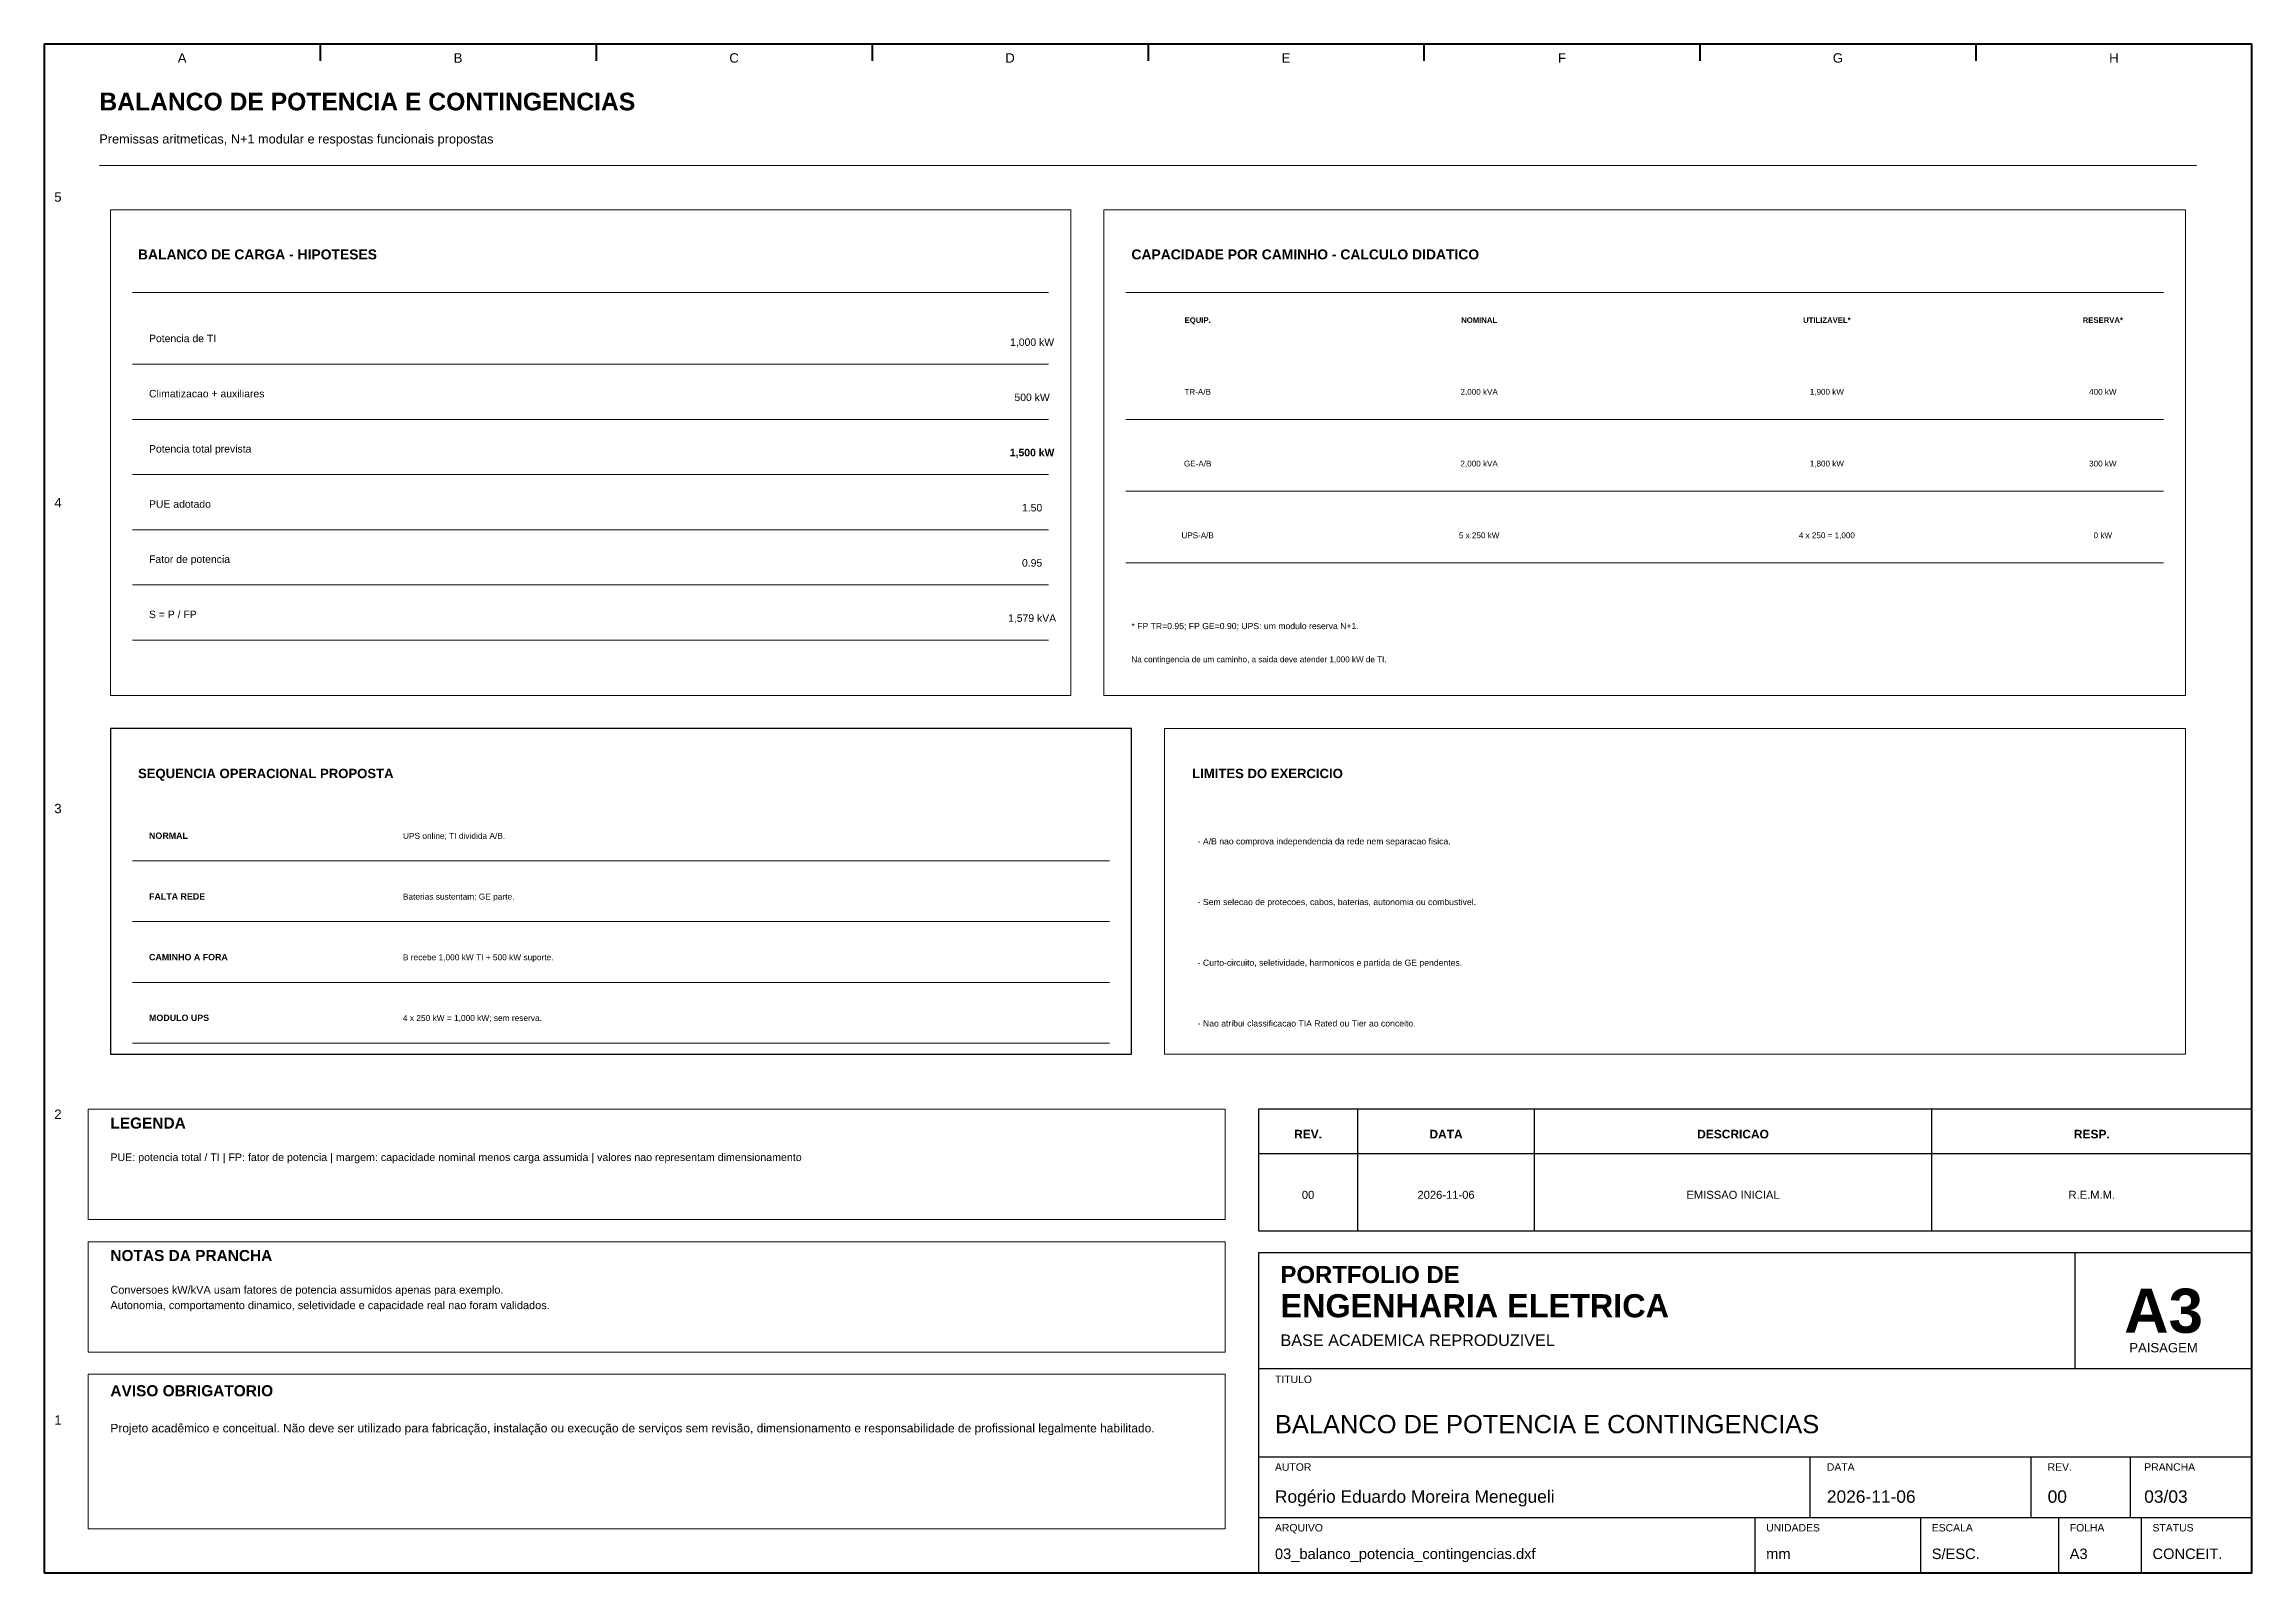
# Model space of a CAD drawing. Header units: millimetres. Extents: x 10 to 410, y 10 to 287.
import ezdxf
from ezdxf.enums import TextEntityAlignment as Align

# ---------------------------------------------------------------- set-up
doc = ezdxf.new("R2010")
doc.units = ezdxf.units.MM
for name, color, linetype, lineweight in [('00_MOLDURA', 7, 'CONTINUOUS', 50), ('01_CARIMBO', 7, 'CONTINUOUS', 25), ('02_TEXTO', 7, 'CONTINUOUS', 18), ('03_COTAS', 152, 'CONTINUOUS', 18), ('06_COMANDO', 94, 'CONTINUOUS', 25), ('07_INSTRUMENTACAO', 202, 'CONTINUOUS', 25), ('12_LEGENDA', 7, 'CONTINUOUS', 18), ('13_NOTAS', 7, 'CONTINUOUS', 18)]:
    doc.layers.add(name, color=color, linetype=linetype, lineweight=lineweight)
doc.styles.add('PORTFOLIO_TEXTO', font='arial.ttf')
doc.styles.add('PORTFOLIO_TITULO', font='arialbd.ttf', dxfattribs={"width": 0.92})

# ---------------------------------------------------------------- blocks, each defined once
blk = doc.blocks.new('CARIMBO_A3')
at = {"layer": '01_CARIMBO'}
for p, q in [((148, 37), (148, 58)), ((0, 37), (180, 37)), ((0, 21), (180, 21)), ((100, 10), (100, 21)), ((140, 10), (140, 21)), ((158, 10), (158, 21)), ((0, 10), (180, 10)), ((90, 0), (90, 10)), ((120, 0), (120, 10)), ((145, 0), (145, 10)), ((160, 0), (160, 10))]:
    blk.add_line(p, q, dxfattribs=at)
blk.add_lwpolyline([(0, 0), (180, 0), (180, 58), (0, 58)], close=True, dxfattribs=at)
at = {"layer": '01_CARIMBO', "style": 'PORTFOLIO_TEXTO'}
for s, p in [('TITULO', (3, 34.4)), ('AUTOR', (3, 18.5)), ('DATA', (103, 18.5)), ('REV.', (143, 18.5)), ('PRANCHA', (160.5, 18.5)), ('ARQUIVO', (3, 7.5)), ('UNIDADES', (92, 7.5)), ('ESCALA', (122, 7.5)), ('FOLHA', (147, 7.5)), ('STATUS', (162, 7.5))]:
    blk.add_text(s, height=1.35, dxfattribs=at).set_placement(p)
at = {"layer": '02_TEXTO'}
for s, height, style, p in [('PORTFOLIO DE', 3.1, 'PORTFOLIO_TITULO', (4, 52.5)), ('ENGENHARIA ELETRICA', 4.2, 'PORTFOLIO_TITULO', (4, 46.3)), ('BASE ACADEMICA REPRODUZIVEL', 2.1, 'PORTFOLIO_TEXTO', (4, 41.1))]:
    blk.add_text(s, height=height, dxfattribs=dict(at, style=style)).set_placement(p)
for s, height, style, p in [('A3', 8, 'PORTFOLIO_TITULO', (164, 47.5)), ('PAISAGEM', 1.7, 'PORTFOLIO_TEXTO', (164, 40.8))]:
    blk.add_text(s, height=height, dxfattribs=dict(at, style=style)).set_placement(p, align=Align.MIDDLE_CENTER)
at = {"layer": '02_TEXTO', "style": 'PORTFOLIO_TEXTO'}
for tag, p, height in [('TITULO', (3, 25.3), 3.3), ('AUTOR', (3, 12.7), 2.25), ('DATA', (103, 12.7), 2.25), ('REVISAO', (143, 12.7), 2.25), ('PRANCHA', (160.5, 12.7), 2.25), ('ARQUIVO', (3, 2.5), 1.9), ('UNIDADES', (92, 2.5), 1.9), ('ESCALA', (122, 2.5), 1.9), ('FOLHA', (147, 2.5), 1.9), ('STATUS', (162, 2.5), 1.9)]:
    blk.add_attdef(tag, p, '', height=height, dxfattribs=at)

msp = doc.modelspace()

# ---------------------------------------------------------------- linework, layer by layer
at = {"layer": '00_MOLDURA'}
for p, q in [((60, 287), (60, 284)), ((110, 287), (110, 284)), ((160, 287), (160, 284)), ((210, 287), (210, 284)), ((260, 287), (260, 284)), ((310, 287), (310, 284)), ((360, 287), (360, 284))]:
    msp.add_line(p, q, dxfattribs=at)
msp.add_lwpolyline([(10, 10), (410, 10), (410, 287), (10, 287)], close=True, dxfattribs=at)
at = {"layer": '01_CARIMBO'}
for p, q in [((248, 72), (248, 94)), ((280, 72), (280, 94)), ((352, 72), (352, 94)), ((230, 86), (410, 86))]:
    msp.add_line(p, q, dxfattribs=at)
msp.add_lwpolyline([(230, 72), (410, 72), (410, 94), (230, 94)], close=True, dxfattribs=at)
at = {"layer": '03_COTAS'}
for p, q in [((20, 265), (400, 265)), ((26, 229), (192, 229)), ((26, 219), (192, 219)), ((206, 219), (394, 219)), ((26, 209), (192, 209)), ((206, 206), (394, 206)), ((26, 199), (192, 199)), ((206, 193), (394, 193)), ((26, 189), (192, 189)), ((26, 179), (192, 179)), ((26, 139), (203, 139)), ((26, 128), (203, 128)), ((26, 117), (203, 117)), ((26, 106), (203, 106))]:
    msp.add_line(p, q, dxfattribs=at)
at = {"layer": '07_INSTRUMENTACAO'}
msp.add_lwpolyline([(22, 104), (207, 104), (207, 163), (22, 163)], close=True, dxfattribs=at)
at = {"layer": '12_LEGENDA'}
for p, q in [((26, 242), (192, 242)), ((206, 242), (394, 242))]:
    msp.add_line(p, q, dxfattribs=at)
for points in [[(22, 169), (196, 169), (196, 257), (22, 257)], [(202, 169), (398, 169), (398, 257), (202, 257)], [(18, 74), (224, 74), (224, 94), (18, 94)]]:
    msp.add_lwpolyline(points, close=True, dxfattribs=at)
at = {"layer": '13_NOTAS'}
for points in [[(213, 104), (398, 104), (398, 163), (213, 163)], [(18, 50), (224, 50), (224, 70), (18, 70)], [(18, 18), (224, 18), (224, 46), (18, 46)]]:
    msp.add_lwpolyline(points, close=True, dxfattribs=at)

# ---------------------------------------------------------------- block references
at = {"layer": '01_CARIMBO'}
msp.add_blockref('CARIMBO_A3', (230, 10), dxfattribs=at).add_auto_attribs({'TITULO': 'BALANCO DE POTENCIA E CONTINGENCIAS', 'AUTOR': 'Rogério Eduardo Moreira Menegueli', 'DATA': '2026-11-06', 'REVISAO': '00', 'PRANCHA': '03/03', 'ARQUIVO': '03_balanco_potencia_contingencias.dxf', 'UNIDADES': 'mm', 'ESCALA': 'S/ESC.', 'FOLHA': 'A3', 'STATUS': 'CONCEIT.'})

# ---------------------------------------------------------------- texts
at = {"layer": '00_MOLDURA', "style": 'PORTFOLIO_TEXTO'}
for s, p in [('A', (35, 284.5)), ('B', (85, 284.5)), ('C', (135, 284.5)), ('D', (185, 284.5)), ('E', (235, 284.5)), ('F', (285, 284.5)), ('G', (335, 284.5)), ('H', (385, 284.5)), ('5', (12.5, 259.3)), ('4', (12.5, 203.9)), ('3', (12.5, 148.5)), ('2', (12.5, 93.1)), ('1', (12.5, 37.7))]:
    msp.add_text(s, height=1.7, dxfattribs=at).set_placement(p, align=Align.MIDDLE_CENTER)
at = {"layer": '01_CARIMBO', "style": 'PORTFOLIO_TITULO'}
for s, p in [('REV.', (239, 89.5)), ('DATA', (264, 89.5)), ('DESCRICAO', (316, 89.5)), ('RESP.', (381, 89.5))]:
    msp.add_text(s, height=1.55, dxfattribs=at).set_placement(p, align=Align.MIDDLE_CENTER)
at = {"layer": '02_TEXTO'}
for s, height, style, p in [('BALANCO DE POTENCIA E CONTINGENCIAS', 3.2, 'PORTFOLIO_TITULO', (20, 275)), ('Premissas aritmeticas, N+1 modular e respostas funcionais propostas', 1.65, 'PORTFOLIO_TEXTO', (20, 269)), ('Potencia de TI', 1.35, 'PORTFOLIO_TEXTO', (29, 233)), ('Climatizacao + auxiliares', 1.35, 'PORTFOLIO_TEXTO', (29, 223)), ('Potencia total prevista', 1.35, 'PORTFOLIO_TEXTO', (29, 213)), ('PUE adotado', 1.35, 'PORTFOLIO_TEXTO', (29, 203)), ('Fator de potencia', 1.35, 'PORTFOLIO_TEXTO', (29, 193)), ('S = P / FP', 1.35, 'PORTFOLIO_TEXTO', (29, 183)), ('UPS online; TI dividida A/B.', 1.08, 'PORTFOLIO_TEXTO', (75, 143)), ('- A/B nao comprova independencia da rede nem separacao fisica.', 1.12, 'PORTFOLIO_TEXTO', (219, 142)), ('Baterias sustentam; GE parte.', 1.08, 'PORTFOLIO_TEXTO', (75, 132)), ('- Sem selecao de protecoes, cabos, baterias, autonomia ou combustivel.', 1.12, 'PORTFOLIO_TEXTO', (219, 131)), ('B recebe 1,000 kW TI + 500 kW suporte.', 1.08, 'PORTFOLIO_TEXTO', (75, 121)), ('- Curto-circuito, seletividade, harmonicos e partida de GE pendentes.', 1.12, 'PORTFOLIO_TEXTO', (219, 120)), ('4 x 250 kW = 1,000 kW; sem reserva.', 1.08, 'PORTFOLIO_TEXTO', (75, 110)), ('- Nao atribui classificacao TIA Rated ou Tier ao conceito.', 1.12, 'PORTFOLIO_TEXTO', (219, 109))]:
    msp.add_text(s, height=height, dxfattribs=dict(at, style=style)).set_placement(p)
for s, height, style, p in [('1,000 kW', 1.35, 'PORTFOLIO_TEXTO', (189, 233)), ('TR-A/B', 1.05, 'PORTFOLIO_TEXTO', (219, 224)), ('2,000 kVA', 1.05, 'PORTFOLIO_TEXTO', (270, 224)), ('1,900 kW', 1.05, 'PORTFOLIO_TEXTO', (333, 224)), ('400 kW', 1.05, 'PORTFOLIO_TEXTO', (383, 224)), ('500 kW', 1.35, 'PORTFOLIO_TEXTO', (189, 223)), ('1,500 kW', 1.35, 'PORTFOLIO_TITULO', (189, 213)), ('GE-A/B', 1.05, 'PORTFOLIO_TEXTO', (219, 211)), ('2,000 kVA', 1.05, 'PORTFOLIO_TEXTO', (270, 211)), ('1,800 kW', 1.05, 'PORTFOLIO_TEXTO', (333, 211)), ('300 kW', 1.05, 'PORTFOLIO_TEXTO', (383, 211)), ('1.50', 1.35, 'PORTFOLIO_TEXTO', (189, 203)), ('UPS-A/B', 1.05, 'PORTFOLIO_TEXTO', (219, 198)), ('5 x 250 kW', 1.05, 'PORTFOLIO_TEXTO', (270, 198)), ('4 x 250 = 1,000', 1.05, 'PORTFOLIO_TEXTO', (333, 198)), ('0 kW', 1.05, 'PORTFOLIO_TEXTO', (383, 198)), ('0.95', 1.35, 'PORTFOLIO_TEXTO', (189, 193)), ('1,579 kVA', 1.35, 'PORTFOLIO_TEXTO', (189, 183)), ('00', 1.45, 'PORTFOLIO_TEXTO', (239, 78.5)), ('2026-11-06', 1.45, 'PORTFOLIO_TEXTO', (264, 78.5)), ('EMISSAO INICIAL', 1.45, 'PORTFOLIO_TEXTO', (316, 78.5)), ('R.E.M.M.', 1.45, 'PORTFOLIO_TEXTO', (381, 78.5))]:
    msp.add_text(s, height=height, dxfattribs=dict(at, style=style)).set_placement(p, align=Align.MIDDLE_CENTER)
at = {"layer": '06_COMANDO', "style": 'PORTFOLIO_TITULO'}
for s, p in [('NORMAL', (29, 143)), ('FALTA REDE', (29, 132)), ('CAMINHO A FORA', (29, 121)), ('MODULO UPS', (29, 110))]:
    msp.add_text(s, height=1.15, dxfattribs=at).set_placement(p)
at = {"layer": '07_INSTRUMENTACAO', "style": 'PORTFOLIO_TITULO'}
msp.add_text('SEQUENCIA OPERACIONAL PROPOSTA', height=1.7, dxfattribs=at).set_placement((27, 154))
at = {"layer": '12_LEGENDA', "style": 'PORTFOLIO_TITULO'}
for s, height, p in [('BALANCO DE CARGA - HIPOTESES', 1.8, (27, 248)), ('CAPACIDADE POR CAMINHO - CALCULO DIDATICO', 1.8, (207, 248)), ('LEGENDA', 2, (22, 90.5))]:
    msp.add_text(s, height=height, dxfattribs=at).set_placement(p)
for s, p in [('EQUIP.', (219, 237)), ('NOMINAL', (270, 237)), ('UTILIZAVEL*', (333, 237)), ('RESERVA*', (383, 237))]:
    msp.add_text(s, height=1, dxfattribs=at).set_placement(p, align=Align.MIDDLE_CENTER)
at = {"layer": '12_LEGENDA', "insert": (22, 86), "char_height": 1.38, "width": 198, "attachment_point": 1, "line_spacing_factor": 1.18, "style": 'PORTFOLIO_TEXTO'}
msp.add_mtext('PUE: potencia total / TI | FP: fator de potencia | margem: capacidade nominal menos carga assumida | valores nao representam dimensionamento', dxfattribs=at)
at = {"layer": '13_NOTAS'}
for s, height, style, p in [('* FP TR=0.95; FP GE=0.90; UPS: um modulo reserva N+1.', 1.12, 'PORTFOLIO_TEXTO', (207, 181)), ('Na contingencia de um caminho, a saida deve atender 1,000 kW de TI.', 1.05, 'PORTFOLIO_TEXTO', (207, 175)), ('LIMITES DO EXERCICIO', 1.7, 'PORTFOLIO_TITULO', (218, 154)), ('NOTAS DA PRANCHA', 2, 'PORTFOLIO_TITULO', (22, 66.5)), ('AVISO OBRIGATORIO', 2, 'PORTFOLIO_TITULO', (22, 42))]:
    msp.add_text(s, height=height, dxfattribs=dict(at, style=style)).set_placement(p)
at = {"layer": '13_NOTAS', "width": 198, "attachment_point": 1, "line_spacing_factor": 1.18, "style": 'PORTFOLIO_TEXTO'}
for s, insert, char_height in [('Conversoes kW/kVA usam fatores de potencia assumidos apenas para exemplo.\\PAutonomia, comportamento dinamico, seletividade e capacidade real nao foram validados.', (22, 62), 1.42), ('Projeto acadêmico e conceitual. Não deve ser utilizado para fabricação, instalação ou execução de serviços sem revisão, dimensionamento e responsabilidade de profissional legalmente habilitado.', (22, 37), 1.55)]:
    msp.add_mtext(s, dxfattribs=dict(at, insert=insert, char_height=char_height))

doc.saveas('drawing.dxf')
